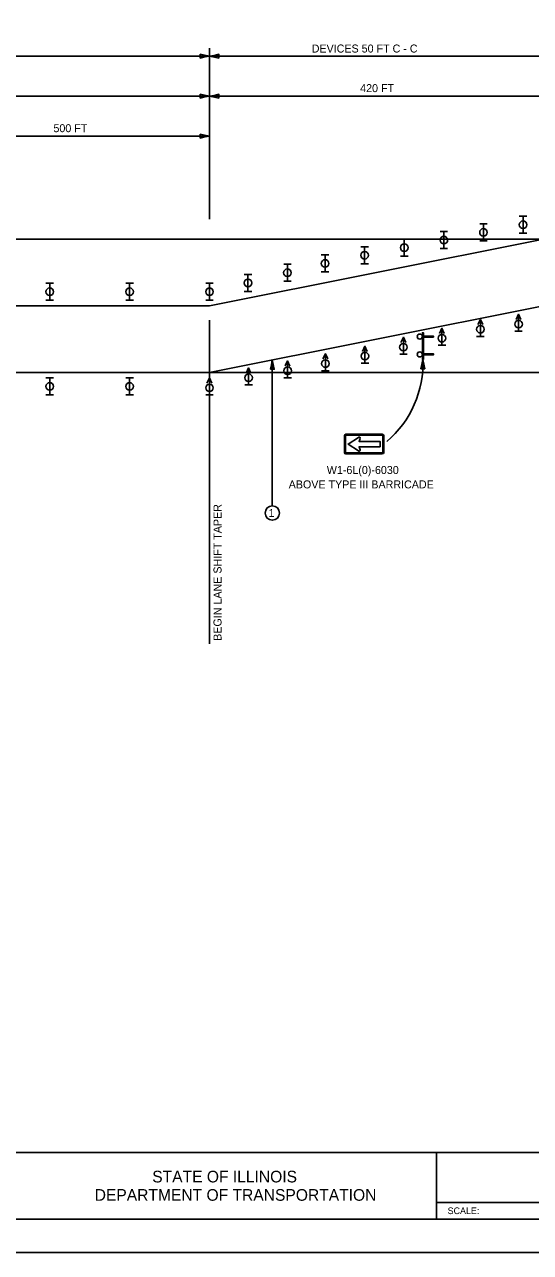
# Model space of a CAD drawing. Extents: x 2264630 to 2268412, y -3124348 to -3122705.
# Drawn here: x 2265742 to 2266121, y -3124119 to -3123198 of the extents above; entities that cross this region are included whole.
import ezdxf

# ---------------------------------------------------------------- set-up
doc = ezdxf.new("R2010")
doc.units = 0
for name, color, linetype in [('Default', 7, 'Continuous'), ('SH_General_Details', 7, 'Continuous'), ('SH_Printer_Plotting_Border', 7, 'Continuous'), ('ST_Pr_Sign', 7, 'Continuous'), ('STG_Edge_Drums', 7, 'Continuous'), ('STG_Notes', 7, 'Continuous'), ('STG_Traffic_Control', 7, 'Continuous')]:
    doc.layers.add(name, color=color, linetype=linetype)

msp = doc.modelspace()

# ---------------------------------------------------------------- linework, layer by layer
at = {"layer": 'Default'}
for p, q in [((2265120.99, -3123358.73), (2266647.41, -3123358.73)), ((2265121.83, -3123458.73), (2266650.56, -3123458.73))]:
    msp.add_line(p, q, dxfattribs=at)
at = {"layer": 'SH_General_Details'}
for p, q in [((2265111.62, -3124043.63), (2266686.62, -3124043.63)), ((2266050.34, -3124043.63), (2266050.34, -3124093.63)), ((2266050.34, -3124081.13), (2266435.34, -3124081.13)), ((2266711.62, -3124118.63), (2265011.62, -3124118.63))]:
    msp.add_line(p, q, dxfattribs=at)
msp.add_lwpolyline([(2265111.62, -3123043.63), (2266686.62, -3123043.63), (2266686.62, -3124093.63), (2265111.62, -3124093.63)], close=True, dxfattribs=at)
at = {"layer": 'SH_Printer_Plotting_Border'}
msp.add_lwpolyline([(2265011.62, -3124118.63), (2266711.62, -3124118.63), (2266711.62, -3123018.63), (2265011.62, -3123018.63)], close=True, dxfattribs=at)
at = {"layer": 'ST_Pr_Sign'}
for p, q in [((2265981.39, -3123506.29), (2265981.39, -3123518.74)), ((2265981.7, -3123506.29), (2265981.7, -3123518.74)), ((2265982.16, -3123506.29), (2265982.16, -3123518.74)), ((2266009.76, -3123505.13), (2265982.54, -3123505.13)), ((2266009.76, -3123505.44), (2265982.54, -3123505.44)), ((2266009.76, -3123505.9), (2265982.54, -3123505.9)), ((2266010.15, -3123518.74), (2266010.15, -3123506.29)), ((2266010.61, -3123518.74), (2266010.61, -3123506.29)), ((2266010.92, -3123518.74), (2266010.92, -3123506.29)), ((2265982.54, -3123519.13), (2266009.76, -3123519.13)), ((2265982.54, -3123519.59), (2266009.76, -3123519.59)), ((2265982.54, -3123519.9), (2266009.76, -3123519.9))]:
    msp.add_line(p, q, dxfattribs=at)
for points in [[(2265991.95, -3123507.41), (2265984.16, -3123512.51), (2265991.95, -3123517.6)], [(2265993.16, -3123516.87), (2265992.45, -3123514.51), (2266008.15, -3123514.51), (2266008.15, -3123510.51), (2265992.45, -3123510.51), (2265993.17, -3123508.16)]]:
    msp.add_lwpolyline(points, dxfattribs=at)
for centre, radius, start, end in [((2265982.54, -3123506.29), 1.15, 90, 180), ((2265982.54, -3123506.29), 0.846, 90, 180), ((2265982.54, -3123506.29), 0.384, 90, 180), ((2265975.09, -3123481.68), 30.76, 303.2286, 303.47548), ((2265992.46, -3123507.95), 0.738, 344.03093, 123.47548), ((2266009.76, -3123506.29), 1.15, 360, 90), ((2266009.76, -3123506.29), 0.846, 360, 90), ((2266009.76, -3123506.29), 0.384, 360, 90), ((2265975.13, -3123543.36), 30.76, 56.59943, 56.85697), ((2265992.46, -3123517.07), 0.724, 236.59943, 15.96908), ((2265982.54, -3123518.74), 1.15, 180, 270), ((2265982.54, -3123518.74), 0.846, 180, 270), ((2265982.54, -3123518.74), 0.384, 180, 270), ((2266009.76, -3123518.74), 1.15, 270, 360), ((2266009.76, -3123518.74), 0.846, 270, 0), ((2266009.76, -3123518.74), 0.384, 270, 0)]:
    msp.add_arc(centre, radius, start, end, dxfattribs=at)
at = {"layer": 'STG_Edge_Drums'}
for p, q in [((2266118.2, -3123341.63), (2266112.53, -3123341.63)), ((2266115.37, -3123354.38), (2266115.37, -3123341.63)), ((2266088.5, -3123347.36), (2266082.83, -3123347.36)), ((2266085.66, -3123360.1), (2266085.66, -3123347.36)), ((2266029.09, -3123358.81), (2266023.42, -3123358.81)), ((2266026.25, -3123371.55), (2266026.25, -3123358.81)), ((2266058.8, -3123353.08), (2266053.12, -3123353.08)), ((2266055.96, -3123365.83), (2266055.96, -3123353.08)), ((2266088.5, -3123360.1), (2266082.83, -3123360.1)), ((2266118.2, -3123354.38), (2266112.53, -3123354.38)), ((2265969.72, -3123370.67), (2265964.05, -3123370.67)), ((2265966.89, -3123383.42), (2265966.89, -3123370.67)), ((2265999.39, -3123364.53), (2265993.71, -3123364.53)), ((2265996.55, -3123377.28), (2265996.55, -3123364.53)), ((2266058.8, -3123365.83), (2266053.12, -3123365.83)), ((2265941.51, -3123377.62), (2265935.84, -3123377.62)), ((2265938.67, -3123390.37), (2265938.67, -3123377.62)), ((2265999.39, -3123377.28), (2265993.71, -3123377.28)), ((2266029.09, -3123371.55), (2266023.42, -3123371.55)), ((2265911.92, -3123385.24), (2265906.24, -3123385.24)), ((2265909.08, -3123397.98), (2265909.08, -3123385.24)), ((2265969.72, -3123383.42), (2265964.05, -3123383.42)), ((2265763.24, -3123391.81), (2265757.57, -3123391.81)), ((2265760.4, -3123404.56), (2265760.4, -3123391.81)), ((2265823.15, -3123391.81), (2265817.48, -3123391.81)), ((2265820.31, -3123404.56), (2265820.31, -3123391.81)), ((2265883.06, -3123391.82), (2265877.39, -3123391.82)), ((2265880.22, -3123404.56), (2265880.22, -3123391.82)), ((2265911.92, -3123397.98), (2265906.24, -3123397.98)), ((2265941.51, -3123390.37), (2265935.84, -3123390.37)), ((2265763.24, -3123404.56), (2265757.57, -3123404.56)), ((2265823.15, -3123404.56), (2265817.48, -3123404.56)), ((2265883.06, -3123404.56), (2265877.39, -3123404.56)), ((2266111.97, -3123427.89), (2266111.97, -3123415.14)), ((2266054.52, -3123438.41), (2266054.52, -3123425.66)), ((2266083.38, -3123431.68), (2266083.38, -3123418.94)), ((2266025.66, -3123445.14), (2266025.66, -3123432.39)), ((2266080.54, -3123431.68), (2266086.21, -3123431.68)), ((2266109.13, -3123427.89), (2266114.8, -3123427.89)), ((2265996.81, -3123451.86), (2265996.81, -3123439.12)), ((2266051.68, -3123438.41), (2266057.36, -3123438.41)), ((2265938.83, -3123462.79), (2265938.83, -3123450.05)), ((2265967.09, -3123457.42), (2265967.09, -3123444.68)), ((2265993.97, -3123451.86), (2265999.64, -3123451.86)), ((2266022.83, -3123445.14), (2266028.5, -3123445.14)), ((2265909.53, -3123468.07), (2265909.53, -3123455.33)), ((2265936, -3123462.79), (2265941.67, -3123462.79)), ((2265964.26, -3123457.42), (2265969.93, -3123457.42)), ((2265763.24, -3123462.89), (2265757.57, -3123462.89)), ((2265760.4, -3123462.89), (2265760.4, -3123475.64)), ((2265823.15, -3123462.89), (2265817.48, -3123462.89)), ((2265820.31, -3123462.89), (2265820.31, -3123475.64)), ((2265880.22, -3123475.64), (2265880.22, -3123462.89)), ((2265906.7, -3123468.07), (2265912.37, -3123468.07)), ((2265763.24, -3123475.64), (2265757.57, -3123475.64)), ((2265823.15, -3123475.64), (2265817.48, -3123475.64)), ((2265877.39, -3123475.64), (2265883.06, -3123475.64))]:
    msp.add_line(p, q, dxfattribs=at)
for points in [[(2266113.71, -3123419.07), (2266111.97, -3123415.14), (2266110.07, -3123418.99)], [(2266056.26, -3123429.59), (2266054.52, -3123425.66), (2266052.62, -3123429.51)], [(2266085.12, -3123422.86), (2266083.38, -3123418.94), (2266081.48, -3123422.79)], [(2266027.4, -3123436.31), (2266025.66, -3123432.39), (2266023.76, -3123436.24)], [(2265998.55, -3123443.04), (2265996.81, -3123439.12), (2265994.91, -3123442.96)], [(2265940.57, -3123453.97), (2265938.83, -3123450.05), (2265936.93, -3123453.89)], [(2265968.84, -3123448.6), (2265967.09, -3123444.68), (2265965.19, -3123448.53)], [(2265911.28, -3123459.25), (2265909.53, -3123455.33), (2265907.63, -3123459.17)], [(2265881.97, -3123466.82), (2265880.22, -3123462.89), (2265878.32, -3123466.74)]]:
    msp.add_lwpolyline(points, dxfattribs=at)
for centre in [(2266085.66, -3123353.73), (2266115.37, -3123348.01), (2266055.96, -3123359.45), (2265996.55, -3123370.9), (2266026.25, -3123365.18), (2265966.89, -3123377.04), (2265909.08, -3123391.61), (2265938.67, -3123384), (2265760.4, -3123398.19), (2265820.31, -3123398.19), (2265880.22, -3123398.19), (2266083.38, -3123426.33), (2266111.97, -3123422.54), (2266054.52, -3123433.06), (2265996.81, -3123446.51), (2266025.66, -3123439.79), (2265967.09, -3123452.07), (2265909.53, -3123462.72), (2265938.83, -3123457.44), (2265760.4, -3123469.27), (2265820.31, -3123469.27), (2265880.22, -3123470.29)]:
    msp.add_circle(centre, 2.84, dxfattribs=at)
at = {"layer": 'STG_Notes'}
for p, q in [((2265460.85, -3123221.59), (2265880.22, -3123221.59)), ((2265880.22, -3123343.73), (2265880.22, -3123215.59)), ((2265880.22, -3123221.59), (2266238.48, -3123221.59)), ((2265460.85, -3123251.59), (2265880.22, -3123251.59)), ((2265880.22, -3123419.56), (2265880.22, -3123662.22)), ((2265927.33, -3123558.76), (2265927.33, -3123449.33))]:
    msp.add_line(p, q, dxfattribs=at)
for points in [[(2265873.23, -3123220.12), (2265873.22, -3123221.59), (2265873.22, -3123223.05), (2265876.73, -3123222.19), (2265880.22, -3123221.59), (2265876.49, -3123220.91)], [(2265887.22, -3123223.05), (2265887.22, -3123221.59), (2265887.22, -3123220.12), (2265883.72, -3123220.98), (2265880.22, -3123221.59), (2265883.96, -3123222.26)], [(2265873.23, -3123250.12), (2265873.22, -3123251.59), (2265873.22, -3123253.05), (2265876.73, -3123252.19), (2265880.22, -3123251.59), (2265876.49, -3123250.91)], [(2265887.22, -3123253.05), (2265887.22, -3123251.59), (2265887.22, -3123250.12), (2265883.72, -3123250.98), (2265880.22, -3123251.59), (2265883.96, -3123252.26)], [(2265873.23, -3123280.12), (2265873.22, -3123281.59), (2265873.22, -3123283.05), (2265876.73, -3123282.19), (2265880.22, -3123281.59), (2265876.49, -3123280.91)], [(2265925.86, -3123456.33), (2265927.33, -3123456.33), (2265928.79, -3123456.33), (2265927.93, -3123452.83), (2265927.33, -3123449.33), (2265926.65, -3123453.07)], [(2266038.74, -3123455.93), (2266040.2, -3123455.94), (2266041.67, -3123455.96), (2266040.83, -3123452.45), (2266040.25, -3123448.95), (2266039.55, -3123452.67)]]:
    msp.add_lwpolyline(points, close=True, dxfattribs=at)
msp.add_circle((2265927.33, -3123564.15), 5.39, dxfattribs=at)
msp.add_arc((2265963.56, -3123451.87), 76.75, 310.22203, 2.18751, dxfattribs=at)
at = {"layer": 'STG_Traffic_Control'}
for p, q in [((2265880.22, -3123251.59), (2266130.58, -3123251.59)), ((2265880.22, -3123281.59), (2265670.54, -3123281.59)), ((2266130.58, -3123358.73), (2265880.22, -3123408.73)), ((2265880.22, -3123408.73), (2265460.85, -3123408.73)), ((2266130.58, -3123408.73), (2265880.22, -3123458.73)), ((2265880.22, -3123458.73), (2265460.85, -3123458.73))]:
    msp.add_line(p, q, dxfattribs=at)
msp.add_lwpolyline([(2266039.84, -3123448.95), (2266039.84, -3123428.96), (2266040.67, -3123428.96), (2266040.67, -3123431.46), (2266048.17, -3123431.46), (2266048.17, -3123432.29), (2266040.67, -3123432.29), (2266040.67, -3123444.78), (2266048.17, -3123444.78), (2266048.17, -3123445.61), (2266040.67, -3123445.61), (2266040.67, -3123448.95), (2266039.84, -3123448.95)], dxfattribs=at)
for centre in [(2266037.92, -3123431.87), (2266037.92, -3123445.2)]:
    msp.add_circle(centre, 1.91, dxfattribs=at)

# ---------------------------------------------------------------- texts
at = {"layer": 'SH_General_Details'}
for s, height, p in [('STATE OF ILLINOIS', 8.7501, (2265837.27, -3124066.13)), ('DEPARTMENT OF TRANSPORTATION', 8.7501, (2265794.12, -3124079.88)), ('SCALE:          ', 5, (2266058.79, -3124089.88))]:
    msp.add_text(s, height=height, dxfattribs=at).set_placement(p)
at = {"layer": 'STG_Notes'}
for s, rotation, p in [('DEVICES 50 FT C - C', 360, (2265956.87, -3123218.86)), ('420 FT', 360, (2265993.19, -3123248.55)), ('500 FT', 360, (2265763.19, -3123278.59)), ('W1-6L(0)-6030', 360, (2265968.18, -3123534.9)), ('ABOVE TYPE III BARRICADE', 360, (2265939.61, -3123545.7)), (' BEGIN LANE SHIFT TAPER', 90, (2265889.22, -3123662.22)), ('1', 360, (2265924.48, -3123567.15))]:
    msp.add_text(s, height=6, rotation=rotation, dxfattribs=at).set_placement(p)

doc.saveas('drawing.dxf')
